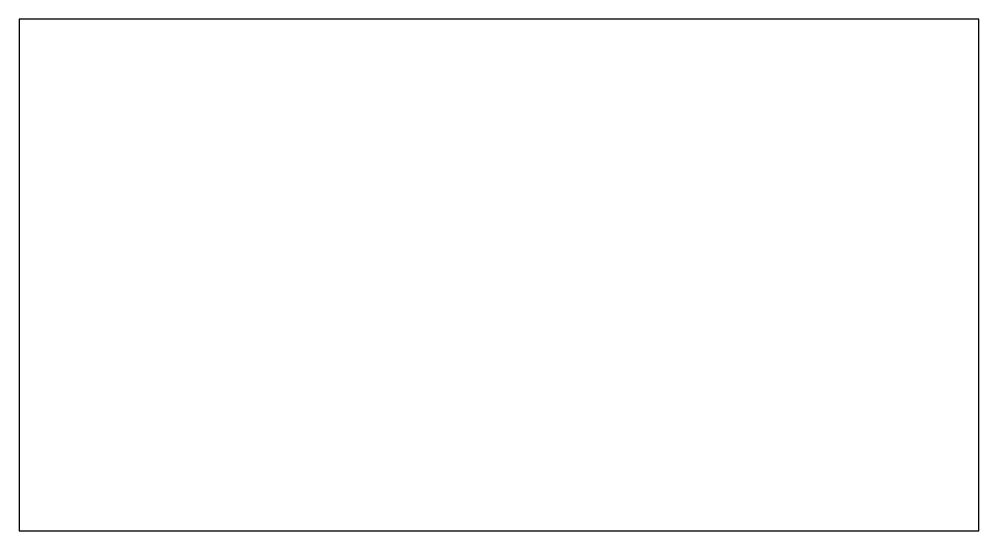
# Model space of a CAD drawing. Header units: millimetres. Extents: x -15 to 15, y -8 to 8.
import ezdxf

# ---------------------------------------------------------------- set-up
doc = ezdxf.new("R2010")
doc.units = ezdxf.units.MM

msp = doc.modelspace()

# ---------------------------------------------------------------- linework, layer by layer
at = {"color": 0, "linetype": 'Continuous', "lineweight": -2}
msp.add_lwpolyline([(-15, -8), (15, -8), (15, 8), (-15, 8)], close=True, dxfattribs=at)

doc.saveas('drawing.dxf')
